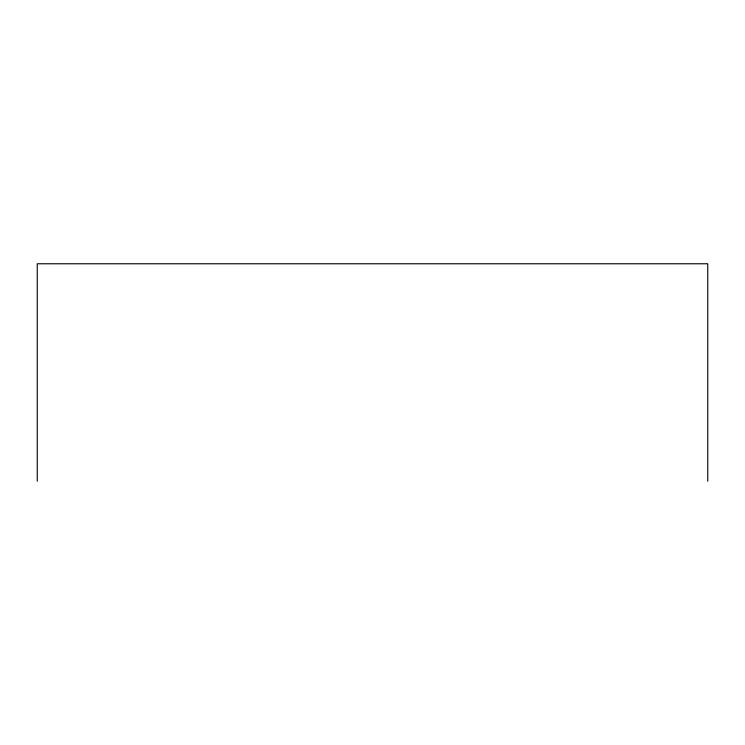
<?xml version="1.0" encoding="UTF-8"?>
<svg xmlns="http://www.w3.org/2000/svg" width="745" height="745" viewBox="0 0 745 745"><rect width="100%" height="100%" fill="white"/><g stroke="black" fill="none" stroke-linecap="round" stroke-linejoin="round"><path stroke-width="1.12" d="M707.75 481.233L707.75 263.767L37.25 263.767L37.25 481.233"/></g></svg>
